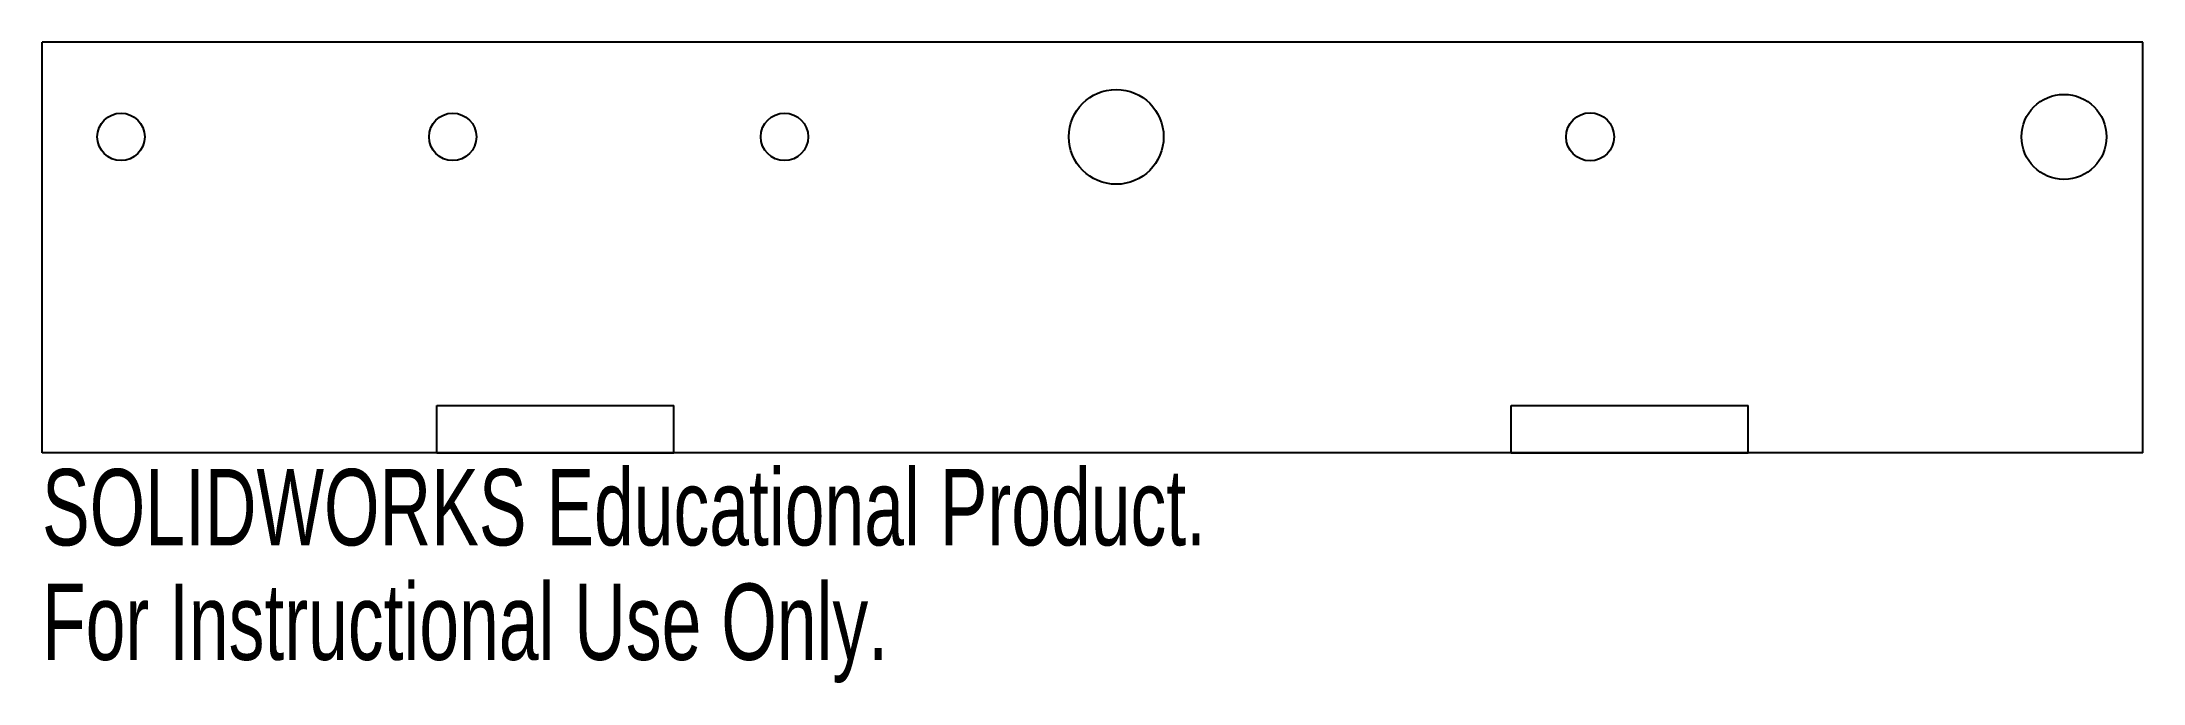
# Model space of a CAD drawing. Header units: millimetres. Extents: x -153 to -20, y 5 to 46.
import ezdxf

# ---------------------------------------------------------------- set-up
doc = ezdxf.new("R2010")
doc.units = ezdxf.units.MM
doc.styles.add('SLDTEXTSTYLE0', font='TXT', dxfattribs={"width": 0.7})

msp = doc.modelspace()

# ---------------------------------------------------------------- linework, layer by layer
at = {"color": 7, "linetype": 'Continuous'}
for p, q in [((-20, 46), (-153, 46)), ((-153, 20), (-153, 46)), ((-20, 20), (-20, 46)), ((-128, 20), (-128, 23)), ((-128, 23), (-113, 23)), ((-113, 20), (-113, 23)), ((-60, 20), (-60, 23)), ((-60, 23), (-45, 23)), ((-45, 20), (-45, 23)), ((-20, 20), (-153, 20)), ((-128, 20), (-113, 20)), ((-60, 20), (-45, 20))]:
    msp.add_line(p, q, dxfattribs=at)
for centre, radius in [((-85, 40), 3), ((-25, 40), 2.69), ((-148, 40), 1.5), ((-127, 40), 1.5), ((-106, 40), 1.5), ((-55, 40), 1.52)]:
    msp.add_circle(centre, radius, dxfattribs=at)

# ---------------------------------------------------------------- texts
at = {"color": 7, "linetype": 'Continuous', "char_height": 4.8336, "attachment_point": 1, "style": 'SLDTEXTSTYLE0'}
for s, insert in [('SOLIDWORKS Educational Product.', (-153, 18.98)), ('For Instructional Use Only.', (-153, 11.73))]:
    msp.add_mtext(s, dxfattribs=dict(at, insert=insert))

doc.saveas('drawing.dxf')
